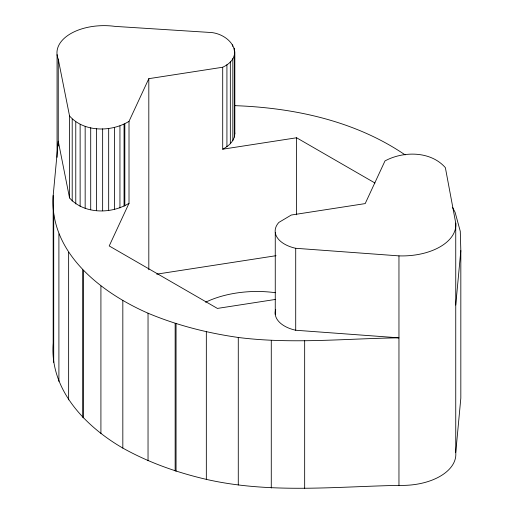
<?xml version="1.0" encoding="UTF-8"?>
<svg xmlns="http://www.w3.org/2000/svg" width="514" height="514" viewBox="0 0 514 514"><rect width="100%" height="100%" fill="white"/><g stroke="black" fill="none" stroke-linecap="round" stroke-linejoin="round"><path stroke-width="0.77" d="M452.474 207.322L455.096 212.288L460.287 231.332L460.827 250.614L460.827 398.144L455.745 452.583A53.797 31.058 0 0 1 398.96 485.364C334.82 486.662 269.606 493.793 206.332 479.369C177.266 472.604 148.938 462.664 122.827 448.086C85.465 426.485 49.472 389.528 53.173 343.101L53.173 195.571L58.255 141.132L69.551 197.948C83.936 214.293 111.358 214.229 129.014 203.293L129.014 121.336L148.809 78.674L222.703 67.238C245.718 56.277 231.544 35.145 211.929 32.575L115.04 26.387A47.108 27.197 0 0 0 58.255 59.174L58.255 145.944M455.745 305.053L460.827 250.614M222.703 67.238L222.703 149.201C228.691 146.13 234.686 140.842 234.827 133.614L234.827 51.657M129.014 203.293L109.212 245.955L217.403 308.419L275.575 299.418M58.255 59.174L69.551 115.984C83.936 132.336 111.358 132.265 129.014 121.336M222.703 149.201L296.597 137.771L374.963 183.016M156.719 274.155L276.05 255.696M53.173 195.571C49.215 252.676 101.001 292.614 148.038 313.206C176.893 325.323 207.335 333.033 238.278 337.467C291.631 344.284 345.434 338.565 398.96 337.839L295.711 330.245A31.958 18.446 0 0 1 275.722 309.589M234.776 105.653C294.169 107.754 355.412 120.963 405.116 154.894M295.711 248.288L398.96 255.876A53.797 31.058 0 0 0 455.745 223.095L445.368 167.667C430.828 150.968 403.426 150.923 384.986 160.933L365.191 203.595L291.297 215.025L278.896 222.401A31.958 18.446 0 0 0 295.711 248.288L295.711 330.245M234.602 132.214L234.827 133.614M455.745 223.095L455.745 452.583M398.96 255.876L398.96 485.364M304.667 340.769L304.667 488.3M296.597 137.771L296.597 214.801M275.26 232.463L275.26 314.427M271.276 340.461L271.276 487.992M238.278 337.467L238.278 484.991M234.268 48.149L234.268 50.539M234.345 55.165L234.345 137.122M232.836 58.57L232.836 140.534M232.681 44.757L232.681 46.344M230.336 61.783L230.336 143.747M226.925 64.7L226.925 146.663M206.332 331.845L206.332 479.369M176.051 323.704L176.051 471.235M175.152 323.364L175.152 470.895M148.809 78.674L148.809 269.76M148.038 313.206L148.038 460.737M124.825 123.868L124.825 205.831M124.06 124.195L124.06 206.153M122.827 300.561L122.827 448.086M119.942 125.943L119.942 207.9M114.5 127.491L114.5 209.455M108.679 128.474L108.679 210.432M102.646 128.847L102.646 210.811M100.917 286.002L100.917 433.533M96.593 128.616L96.593 210.579M90.708 127.774L90.708 209.738M85.163 126.354L85.163 208.318M83.319 270.351L83.319 417.876M82.735 269.831L82.735 417.355M80.133 124.401L80.133 206.365M75.77 121.966L75.77 203.929M72.204 119.132L72.204 201.096M69.551 115.984L69.551 197.948M68.638 252.348L68.638 399.879M58.904 233.902L58.904 381.433M57.06 54.606L57.06 157.316M53.713 214.852L53.713 362.383M205.6 302.219A80.306 46.363 0 0 1 275.453 292.717"/></g></svg>
